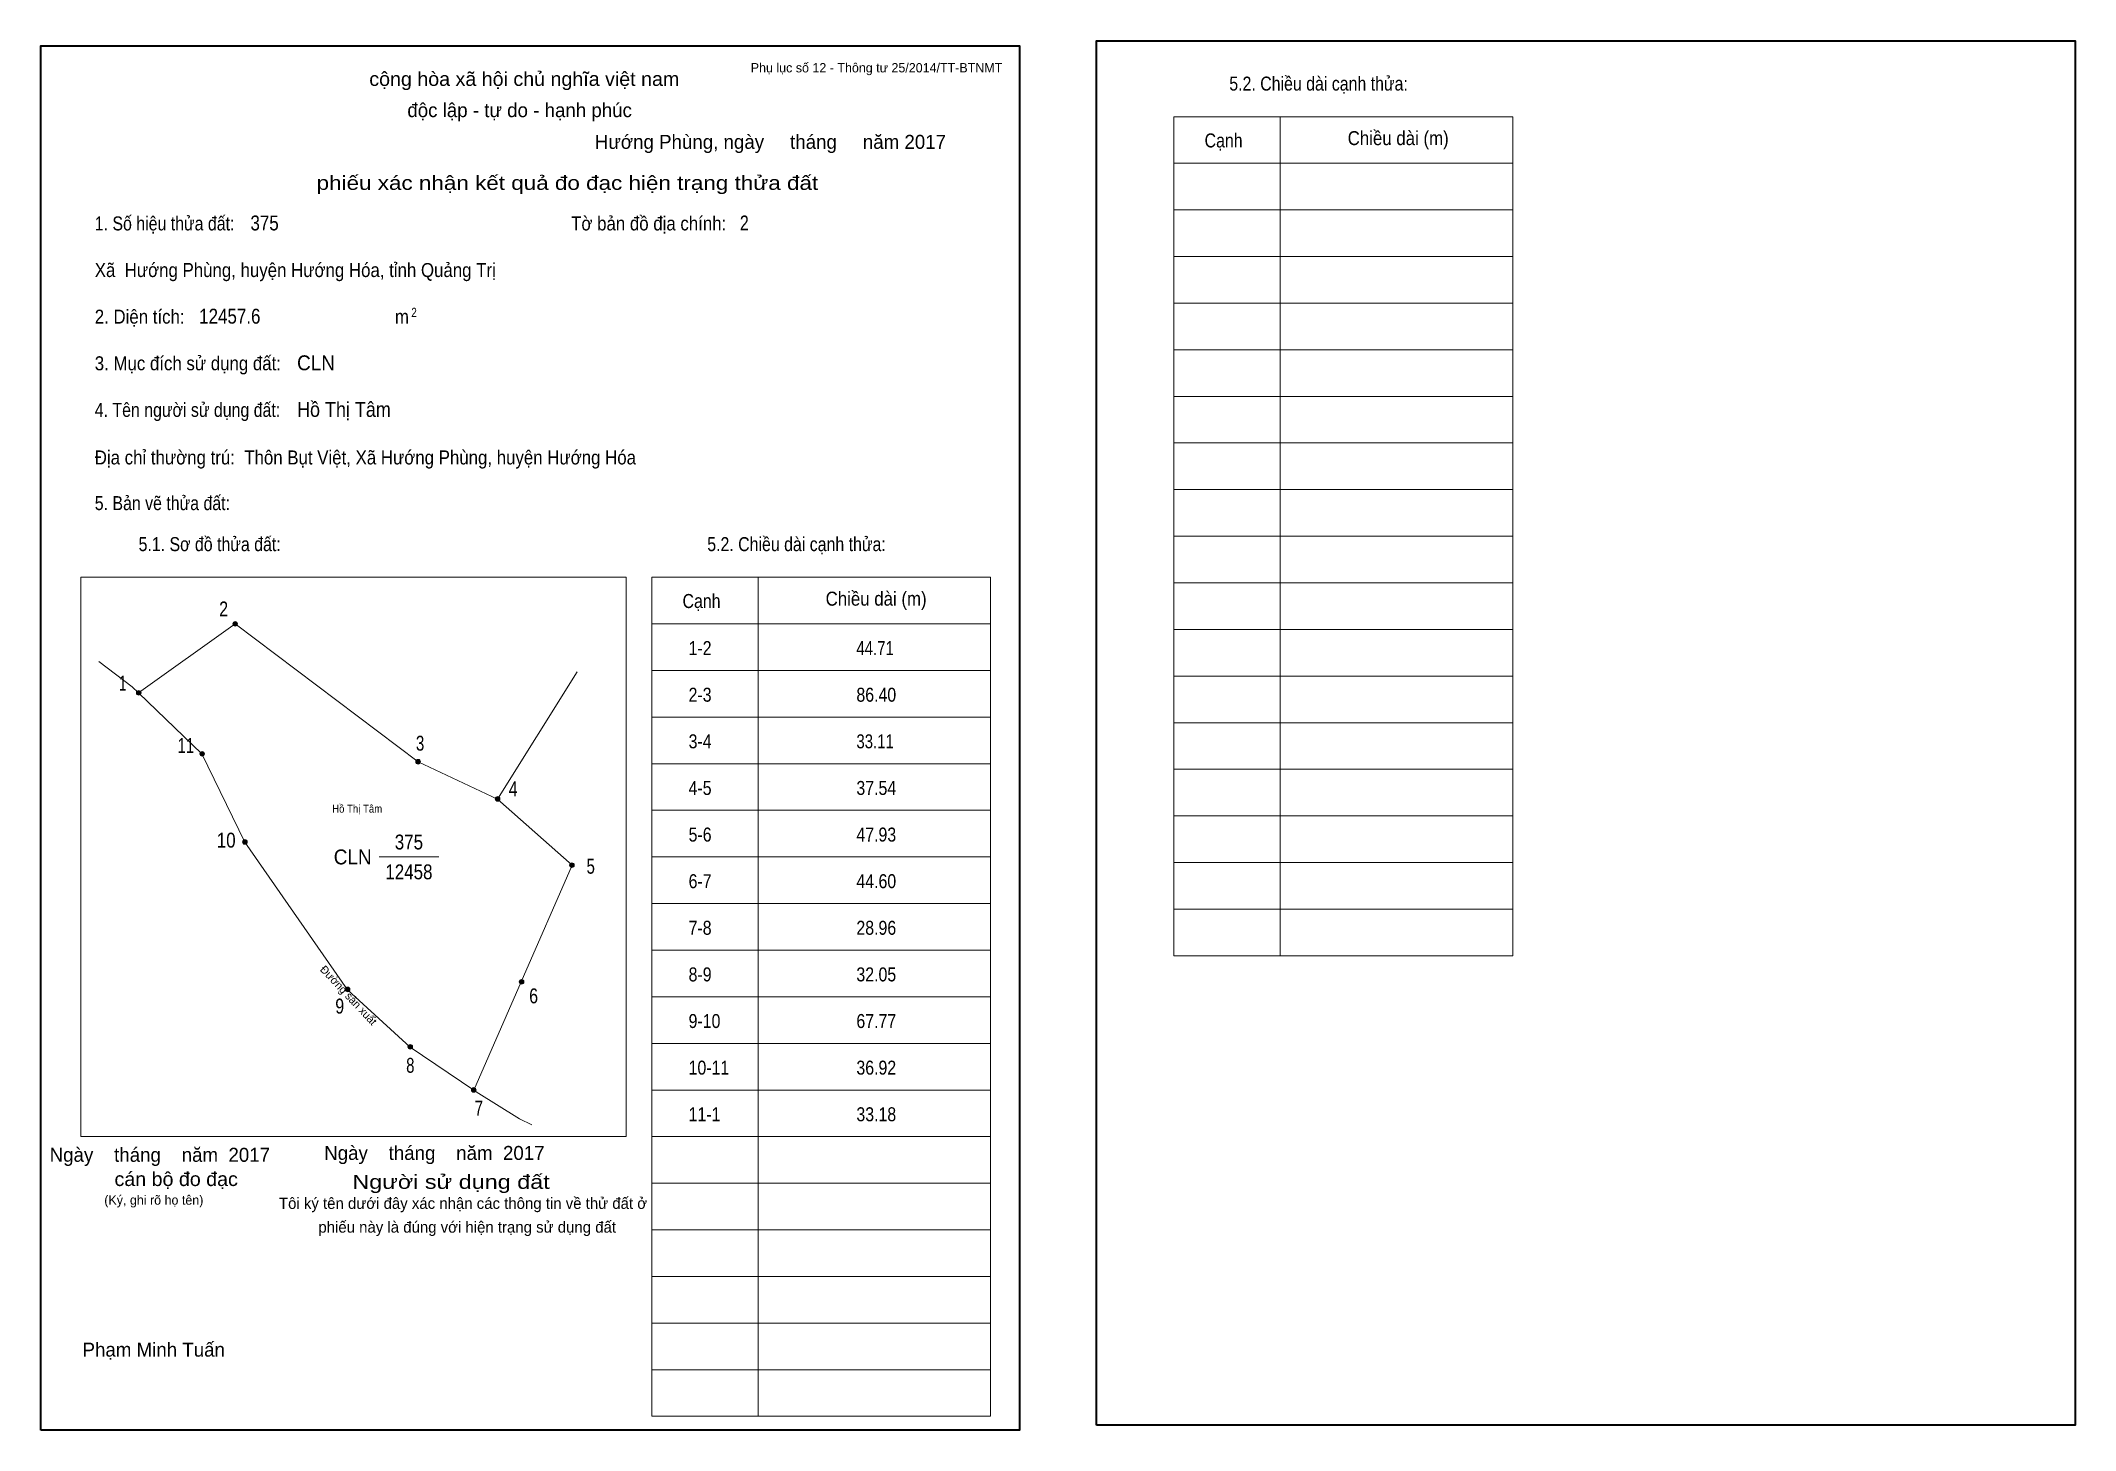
# Model space of a CAD drawing. Header units: centimetres. Extents: x 0 to 43.6, y 0 to 29.8.
import ezdxf
from ezdxf.enums import TextEntityAlignment as Align

# ---------------------------------------------------------------- set-up
doc = ezdxf.new("R2010")
doc.units = ezdxf.units.CM
doc.header["$LTSCALE"] = 0.12
for name, color, linetype in [('30', 7, 'Continuous'), ('34', 7, 'Continuous'), ('62', 7, 'Continuous')]:
    doc.layers.add(name, color=color, linetype=linetype)
for name, color, linetype, lineweight in [('32', 7, 'Continuous', 13), ('33', 7, 'Continuous', 13), ('61', 7, 'Continuous', 13), ('63', 7, 'Continuous', 13)]:
    doc.layers.add(name, color=color, linetype=linetype, lineweight=lineweight)

msp = doc.modelspace()

# ---------------------------------------------------------------- hatches: boundary and pattern name
at = {"layer": '32'}
for points in [[(4.2219, 17.3003, 1), (4.1219, 17.3003, 1)], [(2.1535, 15.8201, 1), (2.0535, 15.8201, 1)], [(3.5143, 14.5117, 1), (3.4143, 14.5117, 1)], [(8.1471, 14.3422, 1), (8.0471, 14.3422, 1)], [(9.8536, 13.5458, 1), (9.7536, 13.5458, 1)], [(4.4307, 12.622, 1), (4.3307, 12.622, 1)], [(11.4465, 12.1237, 1), (11.3465, 12.1237, 1)], [(10.3656, 9.6207, 1), (10.2656, 9.6207, 1)], [(6.6339, 9.4585, 1), (6.5339, 9.4585, 1)], [(7.9775, 8.2264, 1), (7.8775, 8.2264, 1)], [(9.34, 7.3003, 1), (9.24, 7.3003, 1)]]:
    msp.add_hatch(color=256, dxfattribs=at).paths.add_polyline_path(points)

# ---------------------------------------------------------------- linework, layer by layer
for centre in [(4.1719, 17.3003), (2.1035, 15.8201), (3.4643, 14.5117), (8.0971, 14.3422), (9.8036, 13.5458), (4.3807, 12.622), (11.3965, 12.1237), (10.3156, 9.6207), (6.5839, 9.4585), (7.9275, 8.2264), (9.29, 7.3003)]:
    msp.add_circle(centre, 0.05, dxfattribs=at)
at = {"layer": '33'}
msp.add_line((7.26, 12.3), (8.54, 12.3), dxfattribs=at)
at = {"layer": '61'}
msp.add_line((11.51, 16.27), (9.8, 13.54), dxfattribs=at)
for points in [[(2.1, 15.82), (4.17, 17.3), (8.1, 14.34), (9.8, 13.54)], [(2.1, 15.82), (1.96, 15.95), (1.25, 16.49)], [(9.29, 7.3), (7.93, 8.22), (6.58, 9.45), (4.38, 12.62), (3.46, 14.51), (2.1, 15.82)], [(9.8, 13.54), (11.4, 12.12), (10.31, 9.62), (9.29, 7.3)], [(10.54, 6.55), (10.27, 6.68), (9.34, 7.26), (9.29, 7.3)]]:
    msp.add_lwpolyline(points, dxfattribs=at)
at = {"layer": '63'}
for p, q in [((24.31, 28.18), (31.58, 28.18)), ((24.31, 10.18), (24.31, 28.18)), ((26.59, 10.18), (26.59, 28.18)), ((31.58, 10.18), (31.58, 28.18)), ((24.31, 27.18), (31.58, 27.18)), ((24.31, 26.18), (31.58, 26.18)), ((24.31, 25.18), (31.58, 25.18)), ((24.31, 24.18), (31.58, 24.18)), ((24.31, 23.18), (31.58, 23.18)), ((24.31, 22.18), (31.58, 22.18)), ((24.31, 21.18), (31.58, 21.18)), ((24.31, 20.18), (31.58, 20.18)), ((24.31, 19.18), (31.58, 19.18)), ((0.86, 18.3), (12.56, 18.3)), ((0.86, 6.3), (0.86, 18.3)), ((12.56, 6.3), (12.56, 18.3)), ((13.11, 18.3), (20.38, 18.3)), ((13.11, 0.3), (13.11, 18.3)), ((15.39, 0.3), (15.39, 18.3)), ((20.38, 0.3), (20.38, 18.3)), ((24.31, 18.18), (31.58, 18.18)), ((13.11, 17.3), (20.38, 17.3)), ((24.31, 17.18), (31.58, 17.18)), ((13.11, 16.3), (20.38, 16.3)), ((24.31, 16.18), (31.58, 16.18)), ((13.11, 15.3), (20.38, 15.3)), ((24.31, 15.18), (31.58, 15.18)), ((13.11, 14.3), (20.38, 14.3)), ((24.31, 14.18), (31.58, 14.18)), ((13.11, 13.3), (20.38, 13.3)), ((24.31, 13.18), (31.58, 13.18)), ((13.11, 12.3), (20.38, 12.3)), ((24.31, 12.18), (31.58, 12.18)), ((24.31, 12.18), (31.58, 12.18)), ((13.11, 11.3), (20.38, 11.3)), ((24.31, 11.18), (31.58, 11.18)), ((13.11, 10.3), (20.38, 10.3)), ((24.31, 10.18), (31.58, 10.18)), ((13.11, 9.3), (20.38, 9.3)), ((13.11, 8.3), (20.38, 8.3)), ((13.11, 7.3), (20.38, 7.3)), ((0.86, 6.3), (12.56, 6.3)), ((13.11, 6.3), (20.38, 6.3)), ((13.11, 5.3), (20.38, 5.3)), ((13.11, 4.3), (20.38, 4.3)), ((13.11, 3.3), (20.38, 3.3)), ((13.11, 2.3), (20.38, 2.3)), ((13.11, 2.3), (20.38, 2.3)), ((13.11, 1.3), (20.38, 1.3)), ((13.11, 0.3), (20.38, 0.3))]:
    msp.add_line(p, q, dxfattribs=at)
at = {"layer": '63', "lineweight": 35}
for points in [[(0, 0), (0, 29.7), (21, 29.7), (21, 0)], [(22.65, 0.11), (22.65, 29.81), (43.65, 29.81), (43.65, 0.11)]]:
    msp.add_lwpolyline(points, close=True, dxfattribs=at)

# ---------------------------------------------------------------- texts
at = {"layer": '30'}
for s, width, p in [('1-2', 0.85, (13.9, 16.63)), ('44.71', 0.8, (17.5, 16.63)), ('2-3', 0.85, (13.9, 15.63)), ('86.40', 0.85, (17.5, 15.63)), ('3-4', 0.85, (13.9, 14.63)), ('33.11', 0.8, (17.5, 14.63)), ('4-5', 0.85, (13.9, 13.63)), ('37.54', 0.85, (17.5, 13.63)), ('5-6', 0.85, (13.9, 12.63)), ('47.93', 0.85, (17.5, 12.63)), ('6-7', 0.85, (13.9, 11.63)), ('44.60', 0.85, (17.5, 11.63)), ('7-8', 0.85, (13.9, 10.63)), ('28.96', 0.85, (17.5, 10.63)), ('8-9', 0.85, (13.9, 9.63)), ('32.05', 0.85, (17.5, 9.63)), ('9-10', 0.85, (13.9, 8.63)), ('67.77', 0.85, (17.5, 8.63)), ('10-11', 0.85, (13.9, 7.63)), ('36.92', 0.85, (17.5, 7.63)), ('11-1', 0.85, (13.9, 6.63)), ('33.18', 0.85, (17.5, 6.63))]:
    msp.add_text(s, height=0.3, dxfattribs=dict(at, width=width)).set_placement(p)
at = {"layer": '32'}
for s, width, p in [('2', 0.8, (3.925, 17.46)), ('1', 0.65, (1.76, 15.87)), ('11', 0.75, (3.115, 14.53)), ('3', 0.75, (8.14, 14.58)), ('4', 0.8, (10.135, 13.6)), ('10', 0.85, (3.98, 12.5)), ('5', 0.75, (11.8, 11.94)), ('9', 0.8, (6.415, 8.94)), ('6', 0.8, (10.575, 9.16)), ('8', 0.75, (7.93, 7.67)), ('7', 0.75, (9.4, 6.75))]:
    msp.add_text(s, height=0.32, dxfattribs=dict(at, width=width)).set_placement(p, align=Align.CENTER)
at = {"layer": '33', "width": 0.85}
for s, p in [('375', (7.9, 12.46)), ('12458', (7.9, 11.82))]:
    msp.add_text(s, height=0.32, dxfattribs=at).set_placement(p, align=Align.CENTER)
at = {"layer": '33', "width": 0.95}
msp.add_text('CLN', height=0.32, dxfattribs=at).set_placement((7.1, 12.14), align=Align.RIGHT)
at = {"layer": '34'}
for s, width, p in [('375', 0.85, (4.5, 25.74)), ('2', 0.8, (15, 25.74)), ('12457.6', 0.85, (3.4, 23.74)), ('CLN', 0.95, (5.5, 22.74)), ('Hồ Thị Tâm', 0.9, (5.5, 21.74))]:
    msp.add_text(s, height=0.32, dxfattribs=dict(at, width=width)).set_placement(p)
at = {"layer": '62', "width": 0.9}
msp.add_text('Hồ Thị Tâm', height=0.1706, dxfattribs=at).set_placement((6.79, 13.25), align=Align.CENTER)
at = {"layer": '62'}
msp.add_text('Đường sản xuất', height=0.1706, rotation=313.268, dxfattribs=at).set_placement((6.5433, 9.2735), align=Align.CENTER)
at = {"layer": '63'}
for s, height, p in [('Phụ lục số 12 - Thông tư 25/2014/TT-BTNMT', 0.2, (20.63, 29.13)), ('Ngày    tháng    năm  2017', 0.3, (10.81, 5.8)), ('Ngày    tháng    năm  2017', 0.3, (4.92, 5.76)), ('(Ký, ghi rõ họ tên)', 0.2, (3.49, 4.84))]:
    msp.add_text(s, height=height, dxfattribs=at).set_placement(p, align=Align.RIGHT)
at = {"layer": '63', "width": 1.05}
msp.add_text('cộng hòa xã hội chủ nghĩa việt nam', height=0.3, dxfattribs=at).set_placement((10.375, 28.84), align=Align.CENTER)
at = {"layer": '63'}
for s, height, width, p in [('5.2. Chiều dài cạnh thửa:', 0.3, 0.85, (25.5, 28.74)), ('Cạnh', 0.3, 0.85, (24.97, 27.52)), ('Chiều dài (m)', 0.3, 0.9, (28.04, 27.57)), ('1. Số hiệu thửa đất:', 0.3, 0.85, (1.16, 25.74)), ('Tờ bản đồ địa chính:', 0.3, 0.9, (11.38, 25.74)), ('Xã  Hướng Phùng, huyện Hướng Hóa, tỉnh Quảng Trị', 0.3, 0.9, (1.16, 24.74)), ('2. Diện tích:', 0.3, 0.9, (1.16, 23.74)), ('2', 0.2, 0.8, (7.95, 23.88)), ('m', 0.3, 0.9, (7.6, 23.74)), ('3. Mục đích sử dụng đất:', 0.3, 0.9, (1.16, 22.74)), ('4. Tên người sử dụng đất:', 0.3, 0.85, (1.16, 21.74)), ('Địa chỉ thường trú:  Thôn Bụt Việt, Xã Hướng Phùng, huyện Hướng Hóa', 0.3, 0.9, (1.16, 20.72)), ('5. Bản vẽ thửa đất:', 0.3, 0.85, (1.16, 19.74)), ('5.1. Sơ đồ thửa đất:', 0.3, 0.85, (2.1, 18.86)), ('5.2. Chiều dài cạnh thửa:', 0.3, 0.85, (14.3, 18.86)), ('Cạnh', 0.3, 0.85, (13.77, 17.64)), ('Chiều dài (m)', 0.3, 0.9, (16.84, 17.69))]:
    msp.add_text(s, height=height, dxfattribs=dict(at, width=width)).set_placement(p)
for s, height, p in [('độc lập - tự do - hạnh phúc', 0.3, (10.275, 28.17)), ('Hướng Phùng, ngày     tháng     năm 2017', 0.3, (15.655, 27.49)), ('Tôi ký tên dưới đây xác nhận các thông tin về thử đất ở ', 0.24, (9.105, 4.75)), ('phiếu này là đúng với hiện trạng sử dụng đất', 0.24, (9.15, 4.24)), ('Phạm Minh Tuấn', 0.3, (2.425, 1.58))]:
    msp.add_text(s, height=height, dxfattribs=at).set_placement(p, align=Align.CENTER)
for s, width, p in [('phiếu xác nhận kết quả đo đạc hiện trạng thửa đất', 1.2, (16.68, 26.61)), ('cán bộ đo đạc', 1.05, (4.23, 5.24)), ('Người sử dụng đất', 1.25, (10.92, 5.18))]:
    msp.add_text(s, height=0.3, dxfattribs=dict(at, width=width)).set_placement(p, align=Align.RIGHT)

doc.saveas('drawing.dxf')
